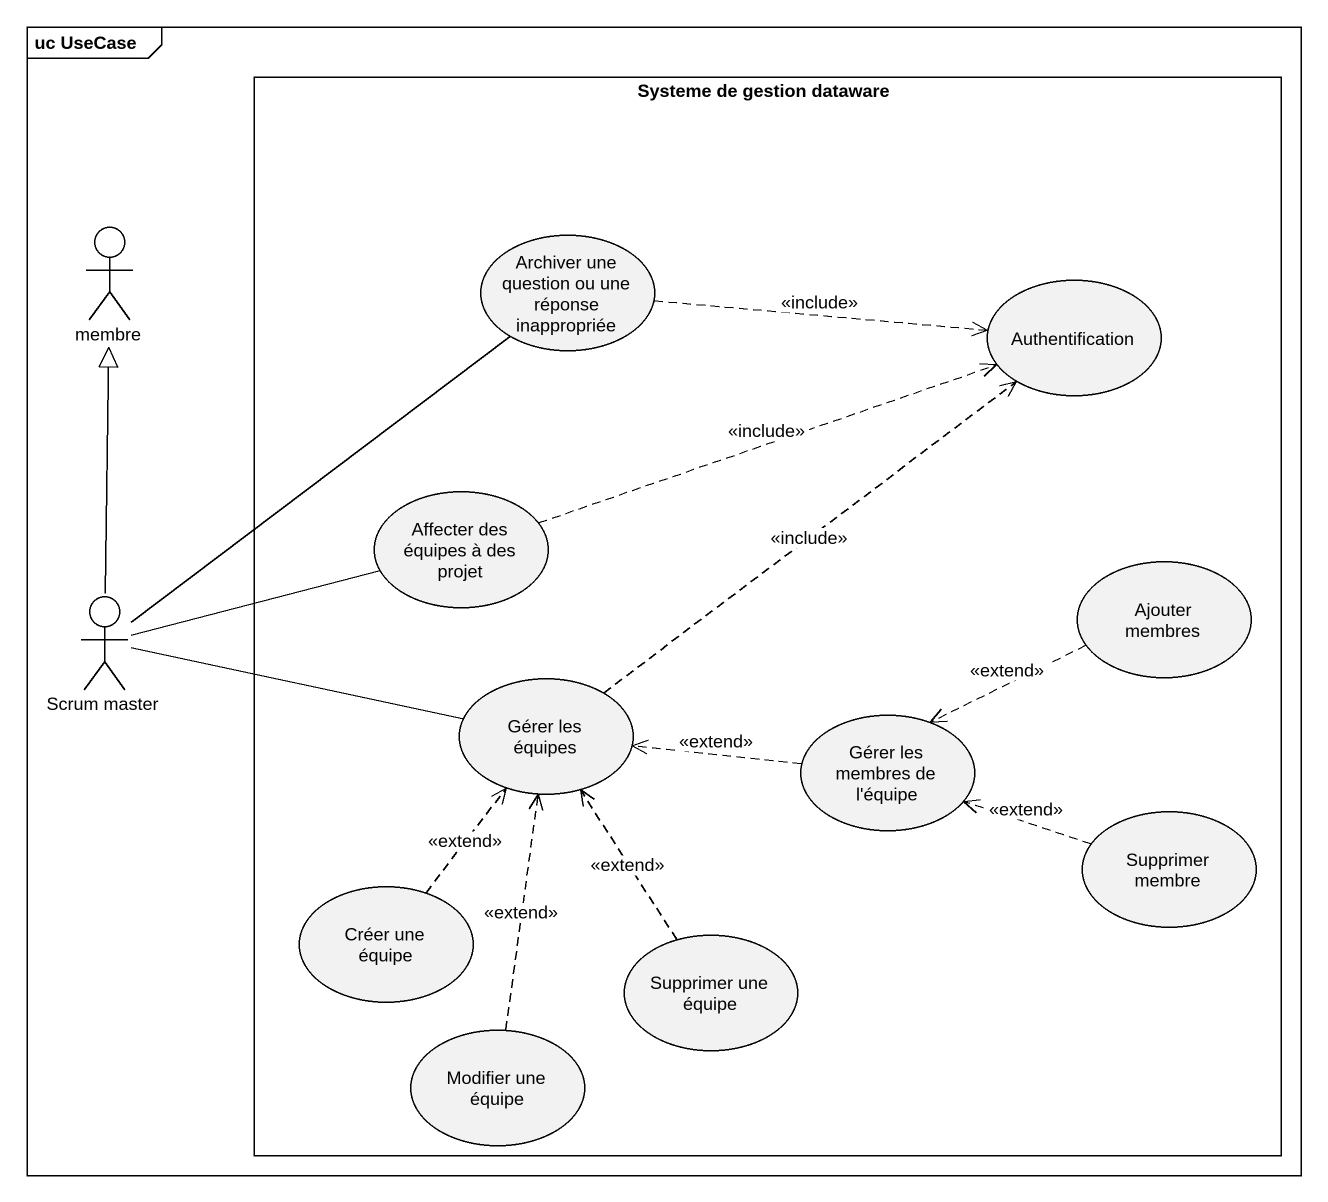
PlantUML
@startuml
mainframe uc UseCase
rectangle "Systeme de gestion dataware" as Systeme_de_gestion_dataware {
  usecase "Archiver une question ou une réponse inappropriée" as Archiver_une_question_ou
  usecase Authentification
  usecase "Affecter des équipes à des projet" as Affecter_des_équipes_à_des
  usecase "Ajouter membres" as Ajouter_membres
  usecase "Gérer les équipes" as Gérer_les_équipes
  usecase "Gérer les membres de l'équipe" as Gérer_les_membres_de_l
  usecase "Supprimer membre" as Supprimer_membre
  usecase "Créer une équipe" as Créer_une_équipe
  usecase "Supprimer une équipe" as Supprimer_une_équipe
  usecase "Modifier une équipe" as Modifier_une_équipe
}
actor membre
actor "Scrum master" as Scrum_master
Archiver_une_question_ou .right.> Authentification : <<include>>
Affecter_des_équipes_à_des .right.> Authentification : <<include>>
Scrum_master -up-|> membre
Scrum_master -up- Archiver_une_question_ou
Scrum_master -right- Affecter_des_équipes_à_des
Scrum_master -right- Gérer_les_équipes
Ajouter_membres .left.> Gérer_les_membres_de_l : <<extend>>
Gérer_les_équipes .up.> Authentification : <<include>>
Gérer_les_membres_de_l .left.> Gérer_les_équipes : <<extend>>
Supprimer_membre .left.> Gérer_les_membres_de_l : <<extend>>
Créer_une_équipe .up.> Gérer_les_équipes : <<extend>>
Supprimer_une_équipe .up.> Gérer_les_équipes : <<extend>>
Modifier_une_équipe .up.> Gérer_les_équipes : <<extend>>
@enduml
